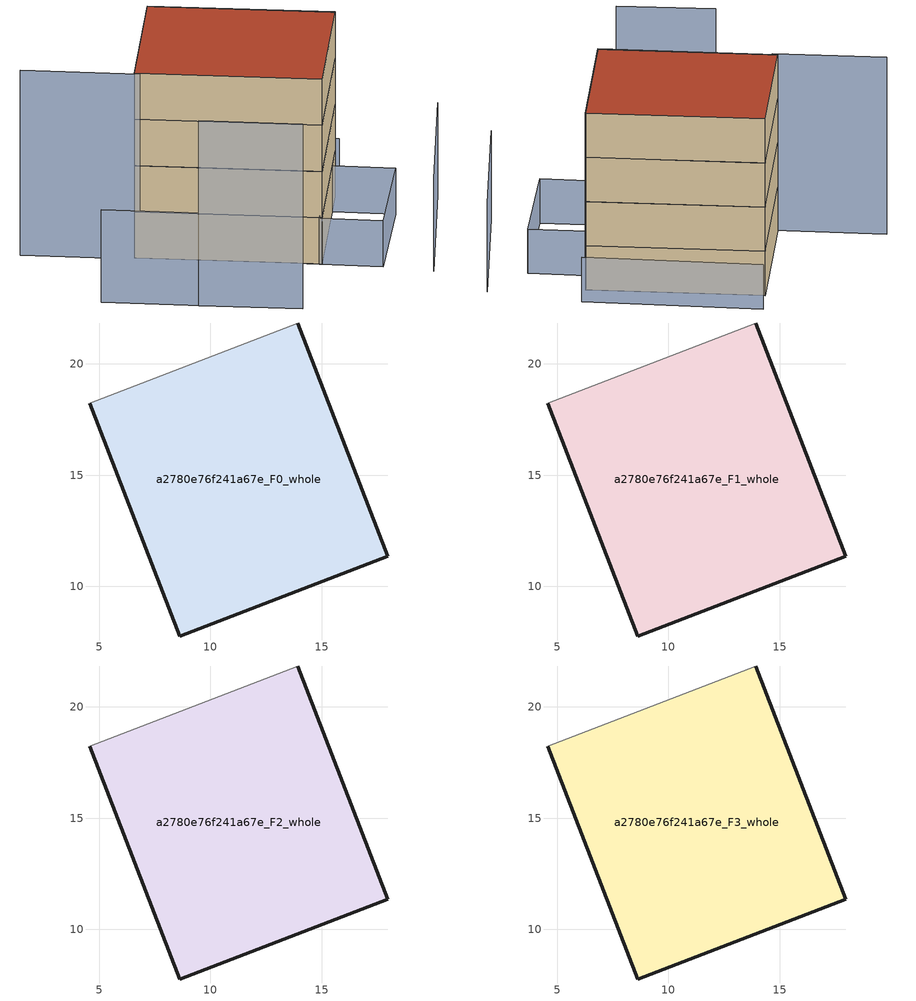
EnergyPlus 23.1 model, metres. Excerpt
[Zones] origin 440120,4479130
a2780e76f241a67e_F0_whole
 floor ground (EU_floor_Construction): 17.96,11.37 13.93,21.83 4.59,18.24 8.62,7.78 z0
 wall outside (EU_wall_Construction): 13.93,21.83 17.96,11.37 8.62,7.78 4.59,18.24 z0:3
 wall adiabatic (EU_wall_Construction): 4.59,18.24 13.93,21.83 z0:3
a2780e76f241a67e_F1_whole
 floor to a2780e76f241a67e_F0_whole (EU_floor_Construction): 17.96,11.37 13.93,21.83 4.59,18.24 8.62,7.78 z3
 wall outside (EU_wall_Construction): 13.93,21.83 17.96,11.37 8.62,7.78 4.59,18.24 z3:6
 wall adiabatic (EU_wall_Construction): 4.59,18.24 13.93,21.83 z3:6
a2780e76f241a67e_F2_whole
 floor to a2780e76f241a67e_F1_whole (EU_floor_Construction): 17.96,11.37 13.93,21.83 4.59,18.24 8.62,7.78 z6
 wall outside (EU_wall_Construction): 13.93,21.83 17.96,11.37 8.62,7.78 4.59,18.24 z6:9
 wall adiabatic (EU_wall_Construction): 4.59,18.24 13.93,21.83 z6:9
a2780e76f241a67e_F3_whole
 floor to a2780e76f241a67e_F2_whole (EU_floor_Construction): 17.96,11.37 13.93,21.83 4.59,18.24 8.62,7.78 z9
 wall outside (EU_wall_Construction): 13.93,21.83 17.96,11.37 8.62,7.78 4.59,18.24 z9:12
 wall adiabatic (EU_wall_Construction): 4.59,18.24 13.93,21.83 z9:12
 roof outside (EU_roof_Construction): 13.93,21.83 17.96,11.37 8.62,7.78 4.59,18.24 z12
shading: 10.53,1.35 20.79,5.96 / -2.12,17.18 -0.01,11.52 z0:6; -0.13,11.73 2.11,5.94 / 4.62,17.87 2.08,24.54 z0:12; 19.67,11.93 15.85,22.61 / 8.5,7.89 15.86,10.56 / 15.86,10.56 17.15,6.99 / 17.15,6.99 9.8,4.32 / 9.8,4.32 8.5,7.89 z0:3
[Building]
EU S2 Campaign: North Axis=0; Terrain=City; Solar Distribution=FullExterior
[Site:Location]
Madrid: Latitude=40.5; Longitude=-3.5; Time Zone=1; Elevation=609
[SizingPeriod:WeatherFileDays]
AnnualSizingPeriod: Begin Month=1; Begin Day of Month=1; End Month=12; End Day of Month=31; Day of Week for Start Day=Monday; Use Weather File Daylight Saving Period=No; Use Weather File Rain and Snow Indicators=No
[MATERIAL]
EU_InternalMass_Material: Roughness=MediumRough; Thickness=0.1; Conductivity=1; Density=1800; Specific Heat=900; Thermal Absorptance=0.9; Solar Absorptance=0.7; Visible Absorptance=0.7
[MATERIAL:NOMASS] Roughness=MediumRough; Thermal Absorptance=0.9; Solar Absorptance=0.7; Visible Absorptance=0.7
Name | Thermal Resistance
EU_wall_NoMass | 1.60022
EU_roof_NoMass | 1.57597
EU_floor_NoMass | 0.470652
[CONSTRUCTION]
EU_wall_Construction: EU_wall_NoMass
EU_roof_Construction: EU_roof_NoMass
EU_floor_Construction: EU_floor_NoMass
EU_InternalMass_Construction: EU_InternalMass_Material
[ZONE] Type=1; Multiplier=1; Ceiling Height=autocalculate; Volume=336.576; Floor Area=autocalculate; Part of Total Floor Area=Yes
a2780e76f241a67e_F0_whole; a2780e76f241a67e_F1_whole; a2780e76f241a67e_F2_whole; a2780e76f241a67e_F3_whole
[INTERNALMASS] Construction=EU_InternalMass_Construction; Surface Area=112.192
Name | Zone or ZoneList
a2780e76f241a67e_F0_whole_EU_InternalMass | a2780e76f241a67e_F0_whole
a2780e76f241a67e_F1_whole_EU_InternalMass | a2780e76f241a67e_F1_whole
a2780e76f241a67e_F2_whole_EU_InternalMass | a2780e76f241a67e_F2_whole
a2780e76f241a67e_F3_whole_EU_InternalMass | a2780e76f241a67e_F3_whole
[OTHEREQUIPMENT] Fuel Type=Electricity; Design Level Calculation Method=Watts/Area; Power per Zone Floor Area=1; Fraction Latent=0; Fraction Radiant=0; Fraction Lost=0; Carbon Dioxide Generation Rate=0; EndUse Subcategory=EU_Step8_InternalGains
Name | Zone or ZoneList or Space or SpaceList | Schedule
EU_Step8_InternalGain_a2780e76f241a67e_F0_whole_f000 | a2780e76f241a67e_F0_whole | EU_Step8_GainSchedule_a2780e76f241a67e_F0_whole_f000
EU_Step8_InternalGain_a2780e76f241a67e_F1_whole_f000 | a2780e76f241a67e_F1_whole | EU_Step8_GainSchedule_a2780e76f241a67e_F1_whole_f000
EU_Step8_InternalGain_a2780e76f241a67e_F2_whole_f000 | a2780e76f241a67e_F2_whole | EU_Step8_GainSchedule_a2780e76f241a67e_F2_whole_f000
EU_Step8_InternalGain_a2780e76f241a67e_F3_whole_f000 | a2780e76f241a67e_F3_whole | EU_Step8_GainSchedule_a2780e76f241a67e_F3_whole_f000
[ZONEVENTILATION:DESIGNFLOWRATE] Schedule=EU_AlwaysOn; Design Flow Rate Calculation Method=AirChanges/Hour; Air Changes per Hour=0.480704; Ventilation Type=Natural; Fan Pressure Rise=0; Fan Total Efficiency=1; Constant Term Coefficient=1; Temperature Term Coefficient=0; Velocity Term Coefficient=0; Velocity Squared Term Coefficient=0; Minimum Indoor Temperature=-100; Maximum Indoor Temperature=100; Delta Temperature=-100; Minimum Outdoor Temperature=-100; Maximum Outdoor Temperature=100; Maximum Wind Speed=40
Name | Zone or ZoneList or Space or SpaceList
EU_ConstantAir_a2780e76f241a67e_F0_whole | a2780e76f241a67e_F0_whole
EU_ConstantAir_a2780e76f241a67e_F1_whole | a2780e76f241a67e_F1_whole
EU_ConstantAir_a2780e76f241a67e_F2_whole | a2780e76f241a67e_F2_whole
EU_ConstantAir_a2780e76f241a67e_F3_whole | a2780e76f241a67e_F3_whole
[HVACTEMPLATE:THERMOSTAT] Constant Heating Setpoint=20; Constant Cooling Setpoint=50
EU_HeatOnly_a2780e76f241a67e_F0_whole; EU_HeatOnly_a2780e76f241a67e_F1_whole; EU_HeatOnly_a2780e76f241a67e_F2_whole; EU_HeatOnly_a2780e76f241a67e_F3_whole
[HVACTEMPLATE:ZONE:IDEALLOADSAIRSYSTEM] System Availability Schedule=EU_AlwaysOn; Maximum Heating Supply Air Temperature=50; Minimum Cooling Supply Air Temperature=13; Maximum Heating Supply Air Humidity Ratio=0.0156; Minimum Cooling Supply Air Humidity Ratio=0.0077; Heating Limit=NoLimit; Cooling Limit=NoLimit; Heating Availability Schedule=EU_AlwaysOn; Cooling Availability Schedule=EU_CoolingOff; Dehumidification Control Type=ConstantSensibleHeatRatio; Cooling Sensible Heat Ratio=0.7; Dehumidification Setpoint=60; Humidification Control Type=None; Humidification Setpoint=30; Outdoor Air Method=None; Outdoor Air Flow Rate per Person=0.00944; Outdoor Air Flow Rate per Zone Floor Area=0; Outdoor Air Flow Rate per Zone=0; Demand Controlled Ventilation Type=None; Outdoor Air Economizer Type=NoEconomizer; Heat Recovery Type=None; Sensible Heat Recovery Effectiveness=0.7; Latent Heat Recovery Effectiveness=0.65
Name | Template Thermostat
a2780e76f241a67e_F0_whole | EU_HeatOnly_a2780e76f241a67e_F0_whole
a2780e76f241a67e_F1_whole | EU_HeatOnly_a2780e76f241a67e_F1_whole
a2780e76f241a67e_F2_whole | EU_HeatOnly_a2780e76f241a67e_F2_whole
a2780e76f241a67e_F3_whole | EU_HeatOnly_a2780e76f241a67e_F3_whole
[SIZING:ZONE] Zone Cooling Design Supply Air Temperature Input Method=SupplyAirTemperature; Zone Cooling Design Supply Air Temperature=13; Zone Heating Design Supply Air Temperature Input Method=SupplyAirTemperature; Zone Heating Design Supply Air Temperature=50; Zone Cooling Design Supply Air Humidity Ratio=0.008; Zone Heating Design Supply Air Humidity Ratio=0.008; Cooling Design Air Flow Method=DesignDay; Cooling Design Air Flow Rate=0; Cooling Minimum Air Flow per Zone Floor Area=0.000762; Cooling Minimum Air Flow=0; Cooling Minimum Air Flow Fraction=0.2; Heating Design Air Flow Method=DesignDay; Heating Design Air Flow Rate=0; Heating Maximum Air Flow per Zone Floor Area=0.002032; Heating Maximum Air Flow=0.141576; Heating Maximum Air Flow Fraction=0.3; Account for Dedicated Outdoor Air System=No; Dedicated Outdoor Air System Control Strategy=NeutralSupplyAir; Dedicated Outdoor Air Low Setpoint Temperature for Design=autosize; Dedicated Outdoor Air High Setpoint Temperature for Design=autosize; Zone Load Sizing Method=Sensible Load Only No Latent Load; Zone Latent Cooling Design Supply Air Humidity Ratio Input Method=HumidityRatioDifference; Zone Cooling Design Supply Air Humidity Ratio Difference=0.005; Zone Latent Heating Design Supply Air Humidity Ratio Input Method=HumidityRatioDifference; Zone Humidification Design Supply Air Humidity Ratio Difference=0.005
a2780e76f241a67e_F0_whole; a2780e76f241a67e_F1_whole; a2780e76f241a67e_F2_whole; a2780e76f241a67e_F3_whole
[SCHEDULE:CONSTANT]
Name | Hourly Value
EU_AlwaysOn | 1
EU_CoolingOff | 0
[SCHEDULE:FILE] Column Number=1; Rows to Skip at Top=0; Number of Hours of Data=8760; Column Separator=Comma; Interpolate to Timestep=No; Minutes per Item=60; Adjust Schedule for Daylight Savings=Yes
Name | File
EU_Step8_GainSchedule_a2780e76f241a67e_F0_whole_f000 | ../../schedules/a2780e76f241a67e/a2780e76f241a67e_F0_whole_f000_gain.csv
EU_Step8_GainSchedule_a2780e76f241a67e_F1_whole_f000 | ../../schedules/a2780e76f241a67e/a2780e76f241a67e_F1_whole_f000_gain.csv
EU_Step8_GainSchedule_a2780e76f241a67e_F2_whole_f000 | ../../schedules/a2780e76f241a67e/a2780e76f241a67e_F2_whole_f000_gain.csv
EU_Step8_GainSchedule_a2780e76f241a67e_F3_whole_f000 | ../../schedules/a2780e76f241a67e/a2780e76f241a67e_F3_whole_f000_gain.csv
